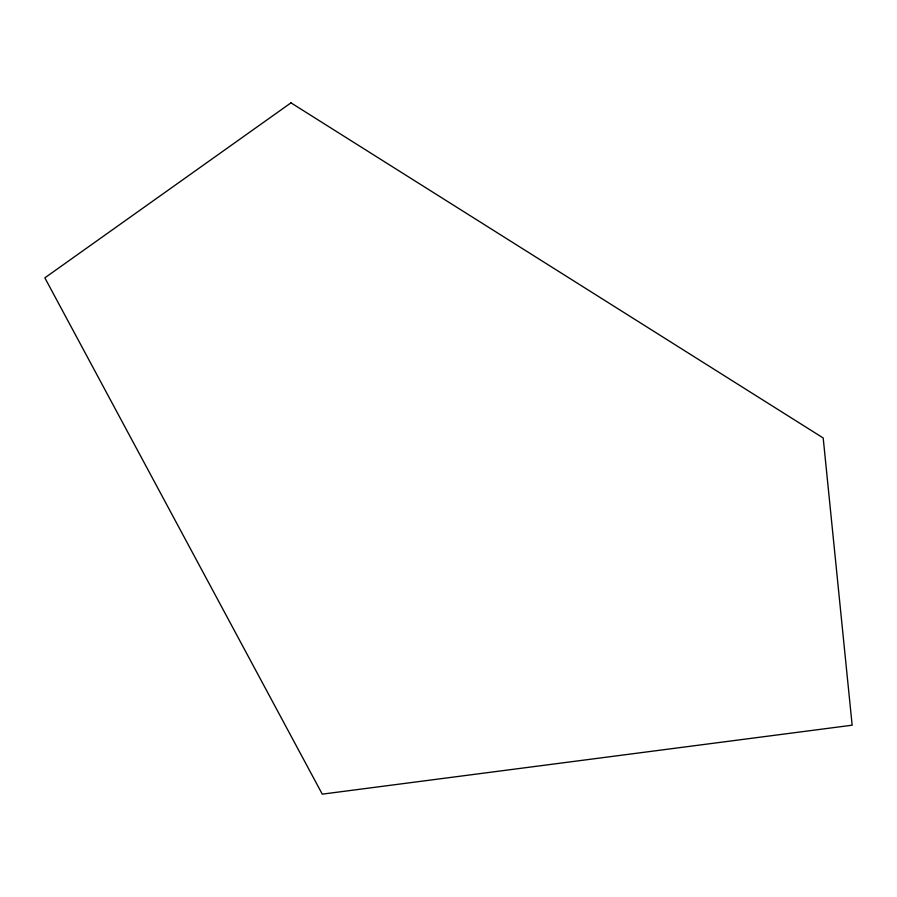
<?xml version="1.0" encoding="UTF-8"?>
<svg xmlns="http://www.w3.org/2000/svg" width="897" height="897" viewBox="0 0 897 897"><rect width="100%" height="100%" fill="white"/><g stroke="black" fill="none" stroke-linecap="round" stroke-linejoin="round"><path stroke-width="1.35" d="M290.976 102.852L44.85 277.846L322.27 794.148L852.15 725.202L823.199 437.983L290.976 102.852"/></g></svg>
